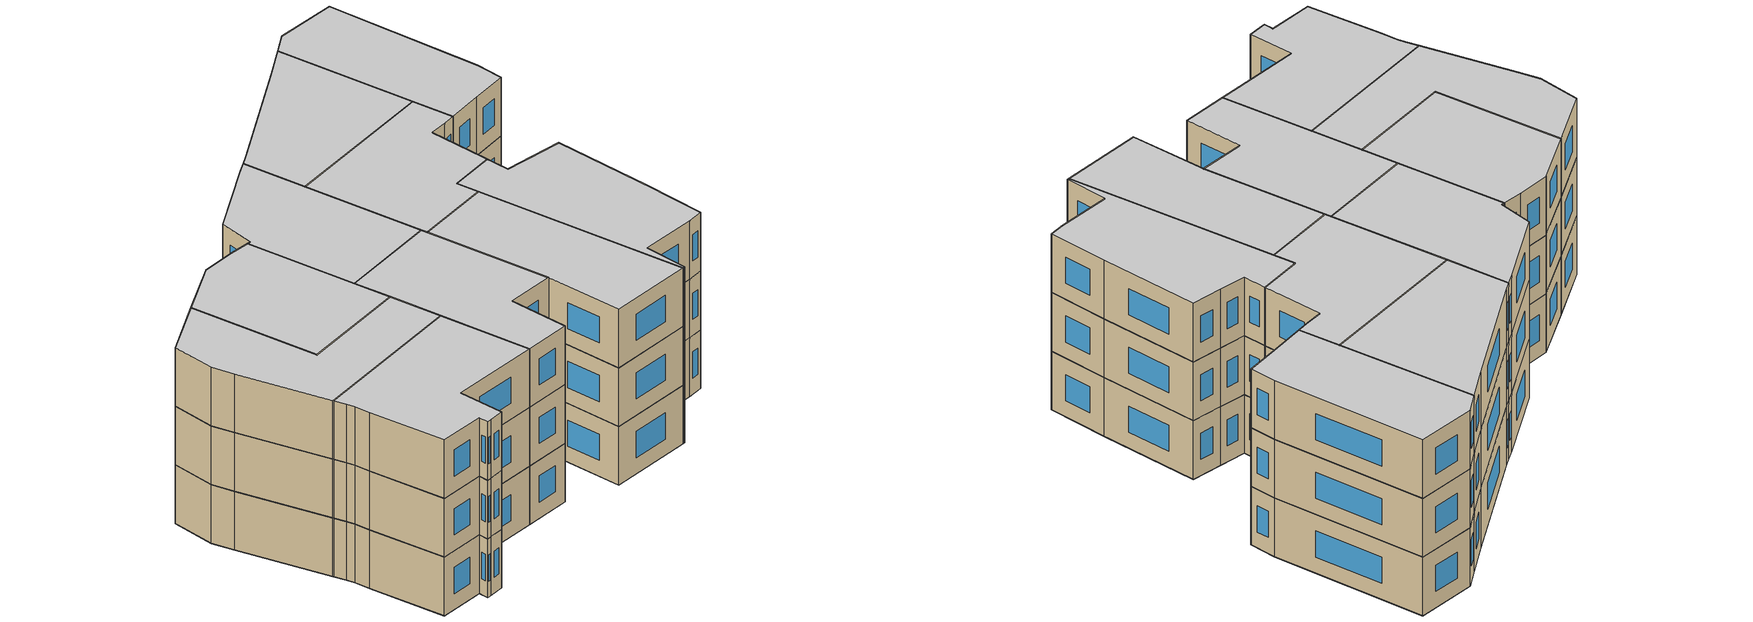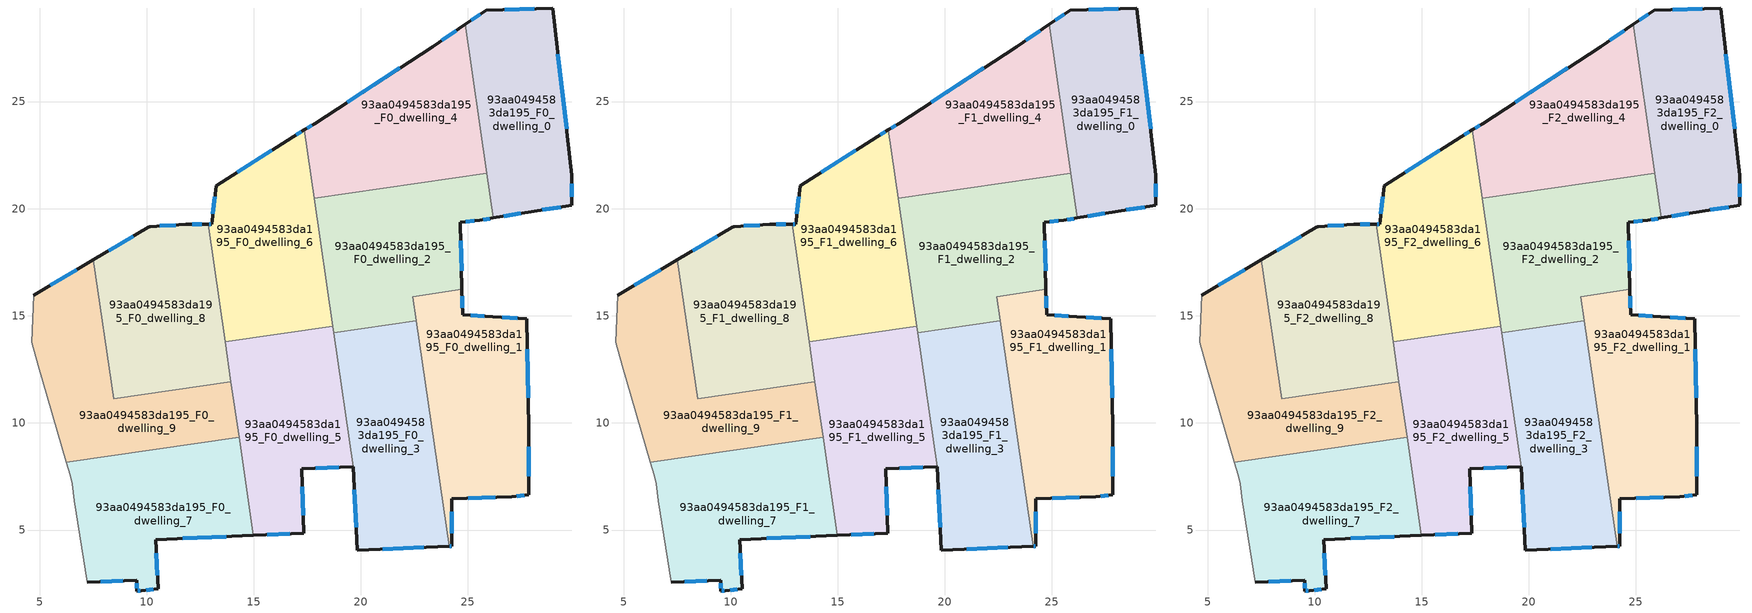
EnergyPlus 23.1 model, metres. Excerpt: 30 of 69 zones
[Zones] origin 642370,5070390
93aa0494583da195_F0_dwelling_0
 floor ground (EU_floor_Construction): 29.85,20.16 29.85,21.56 28.95,29.37 25.85,29.27 24.87,28.61 26.19,19.57 27.95,19.86 z0
 wall outside (EU_wall_Construction): 24.87,28.61 25.85,29.27 28.95,29.37 29.85,21.56 29.85,20.16 27.95,19.86 26.19,19.57 z0:3
 wall to 93aa0494583da195_F0_dwelling_4 (EU_wall_Construction): 25.88,21.67 24.87,28.61 z0:3
 wall to 93aa0494583da195_F0_dwelling_2 (EU_wall_Construction): 26.19,19.57 25.88,21.67 z0:3
 window (EU_Window_Construction): 29.85,21.18 29.85,20.55 / 29.32,20.08 28.48,19.95 / 27.46,19.78 26.67,19.65 / 25.14,28.79 25.58,29.09 / 26.71,29.3 28.09,29.34 / 29.2,27.21 29.6,23.72 z0.83:2.17
93aa0494583da195_F0_dwelling_1
 floor ground (EU_floor_Construction): 27.84,6.65 27.85,9.75 27.75,14.86 26.15,14.96 24.74,15.06 24.72,16.23 22.43,15.9 24.12,4.25 24.24,4.25 24.24,6.45 27.04,6.55 z0
 wall outside (EU_wall_Construction): 24.72,16.23 24.74,15.06 26.15,14.96 27.75,14.86 27.85,9.75 27.84,6.65 27.04,6.55 24.24,6.45 24.24,4.25 24.12,4.25 z0:3
 wall to 93aa0494583da195_F0_dwelling_2 (EU_wall_Construction): 22.59,14.78 22.43,15.9 24.72,16.23 z0:3
 wall to 93aa0494583da195_F0_dwelling_3 (EU_wall_Construction): 24.12,4.25 22.59,14.78 z0:3
 window (EU_Window_Construction): 26.59,14.93 27.3,14.89 / 27.77,13.45 27.82,11.17 / 27.85,8.9 27.84,7.51 / 27.62,6.62 27.27,6.58 / 26.27,6.53 25.02,6.48 / 24.24,5.84 24.24,4.86 / 24.21,4.25 24.16,4.25 / 24.73,15.91 24.74,15.38 / 25.13,15.03 25.76,14.99 z0.83:2.17
93aa0494583da195_F0_dwelling_2
 floor ground (EU_floor_Construction): 24.72,16.23 24.65,19.36 25.55,19.46 26.19,19.57 25.88,21.67 17.82,20.49 18.74,14.21 22.59,14.78 22.43,15.9 z0
 wall outside (EU_wall_Construction): 26.19,19.57 25.55,19.46 24.65,19.36 24.72,16.23 z0:3
 wall to 93aa0494583da195_F0_dwelling_3 (EU_wall_Construction): 22.59,14.78 18.74,14.21 z0:3
 wall to 93aa0494583da195_F0_dwelling_4 (EU_wall_Construction): 17.82,20.49 25.88,21.67 z0:3
 wall to 93aa0494583da195_F0_dwelling_6 (EU_wall_Construction): 18.69,14.52 17.82,20.49 z0:3
 wall to 93aa0494583da195_F0_dwelling_5 (EU_wall_Construction): 18.74,14.21 18.69,14.52 z0:3
 window (EU_Window_Construction): 26.01,19.54 25.72,19.49 / 25.3,19.44 24.9,19.39 / 24.67,18.5 24.7,17.1 z0.83:2.17
93aa0494583da195_F0_dwelling_3
 floor ground (EU_floor_Construction): 24.12,4.25 22.59,14.78 18.74,14.21 19.65,7.96 17.24,7.86 17.24,7.85 19.64,7.96 19.84,4.05 z0
 wall outside (EU_wall_Construction): 24.12,4.25 19.84,4.05 19.64,7.96 17.24,7.85 17.24,7.86 z0:3
 wall to 93aa0494583da195_F0_dwelling_5 (EU_wall_Construction): 17.24,7.86 19.65,7.96 18.74,14.21 z0:3
 window (EU_Window_Construction): 22.94,4.19 21.02,4.11 / 19.78,5.14 19.69,6.88 / 18.97,7.93 17.9,7.88 z0.83:2.17
93aa0494583da195_F0_dwelling_4
 floor ground (EU_floor_Construction): 25.88,21.67 24.87,28.61 23.35,27.57 17.84,23.97 17.36,23.68 17.82,20.49 z0
 wall outside (EU_wall_Construction): 17.36,23.68 17.84,23.97 23.35,27.57 24.87,28.61 z0:3
 wall to 93aa0494583da195_F0_dwelling_6 (EU_wall_Construction): 17.82,20.49 17.36,23.68 z0:3
 window (EU_Window_Construction): 19.37,24.97 21.82,26.57 / 23.77,27.86 24.45,28.32 / 17.49,23.76 17.71,23.89 z0.83:2.17
93aa0494583da195_F0_dwelling_5
 floor ground (EU_floor_Construction): 17.34,4.85 17.24,7.85 19.65,7.96 18.69,14.52 13.66,13.78 14.98,4.75 z0
 wall outside (EU_wall_Construction): 17.24,7.85 17.34,4.85 14.98,4.75 z0:3
 wall to 93aa0494583da195_F0_dwelling_6 (EU_wall_Construction): 13.66,13.78 18.69,14.52 z0:3
 wall to 93aa0494583da195_F0_dwelling_7 (EU_wall_Construction): 14.98,4.75 14.31,9.34 z0:3
 wall to 93aa0494583da195_F0_dwelling_9 (EU_wall_Construction): 14.31,9.34 13.93,11.93 z0:3
 wall to 93aa0494583da195_F0_dwelling_8 (EU_wall_Construction): 13.93,11.93 13.66,13.78 z0:3
 window (EU_Window_Construction): 16.68,4.83 15.63,4.78 / 17.27,7.02 17.31,5.68 z0.83:2.17
93aa0494583da195_F0_dwelling_6
 floor ground (EU_floor_Construction): 18.69,14.52 17.36,23.68 16.84,23.37 13.24,21.07 13.04,19.27 12.86,19.27 13.66,13.78 z0
 wall outside (EU_wall_Construction): 12.86,19.27 13.04,19.27 13.24,21.07 16.84,23.37 17.36,23.68 z0:3
 wall to 93aa0494583da195_F0_dwelling_8 (EU_wall_Construction): 13.66,13.78 12.86,19.27 z0:3
 window (EU_Window_Construction): 16.98,23.45 17.21,23.59 / 12.91,19.27 12.99,19.27 / 13.09,19.77 13.18,20.57 / 14.24,21.7 15.84,22.73 z0.83:2.17
93aa0494583da195_F0_dwelling_7
 floor ground (EU_floor_Construction): 14.98,4.75 14.31,9.33 6.25,8.16 6.43,7.56 6.53,7.16 6.63,6.36 7.23,2.56 9.53,2.66 9.53,2.16 9.76,2.18 10.53,2.25 10.43,4.56 z0
 wall outside (EU_wall_Construction): 14.98,4.75 10.43,4.56 10.53,2.25 9.76,2.18 9.53,2.16 9.53,2.66 7.23,2.56 z0:3
 wall adiabatic (EU_wall_Construction): 7.23,2.56 6.63,6.36 6.53,7.16 6.43,7.56 6.25,8.16 z0:3
 wall to 93aa0494583da195_F0_dwelling_9 (EU_wall_Construction): 6.25,8.16 14.31,9.33 z0:3
 window (EU_Window_Construction): 13.72,4.7 11.69,4.61 / 10.46,3.92 10.5,2.89 / 10.32,2.23 9.97,2.2 / 9.69,2.17 9.59,2.16 / 9.53,2.29 9.53,2.52 / 8.89,2.63 7.87,2.58 z0.83:2.17
93aa0494583da195_F0_dwelling_8
 floor ground (EU_floor_Construction): 13.93,11.93 12.86,19.27 11.84,19.27 10.14,19.17 10.08,19.14 7.51,17.61 8.45,11.13 z0
 wall outside (EU_wall_Construction): 7.51,17.61 10.08,19.14 10.14,19.17 11.84,19.27 12.86,19.27 z0:3
 wall to 93aa0494583da195_F0_dwelling_9 (EU_wall_Construction): 13.93,11.93 8.45,11.13 7.51,17.61 z0:3
 window (EU_Window_Construction): 8.22,18.03 9.37,18.71 / 10.61,19.19 11.37,19.24 / 12.12,19.27 12.58,19.27 z0.83:2.17
93aa0494583da195_F0_dwelling_9
 floor ground (EU_floor_Construction): 14.31,9.33 13.93,11.93 8.45,11.13 7.51,17.61 4.73,15.97 4.63,13.76 4.93,12.66 6.25,8.16 z0
 wall outside (EU_wall_Construction): 4.73,15.97 7.51,17.61 z0:3
 wall adiabatic (EU_wall_Construction): 6.25,8.16 4.93,12.66 4.63,13.76 4.73,15.97 z0:3
 window (EU_Window_Construction): 5.5,16.42 6.74,17.16 z0.83:2.17
93aa0494583da195_F1_dwelling_0
 floor to 93aa0494583da195_F0_dwelling_0 (EU_floor_Construction): 29.85,20.16 29.85,21.56 28.95,29.37 25.85,29.27 24.87,28.61 26.19,19.57 27.95,19.86 z3
 wall outside (EU_wall_Construction): 24.87,28.61 25.85,29.27 28.95,29.37 29.85,21.56 29.85,20.16 27.95,19.86 26.19,19.57 z3:6
 wall to 93aa0494583da195_F1_dwelling_4 (EU_wall_Construction): 25.88,21.67 24.87,28.61 z3:6
 wall to 93aa0494583da195_F1_dwelling_2 (EU_wall_Construction): 26.19,19.57 25.88,21.67 z3:6
 window (EU_Window_Construction): 29.85,21.18 29.85,20.55 / 29.32,20.08 28.48,19.95 / 27.46,19.78 26.67,19.65 / 25.14,28.79 25.58,29.09 / 26.71,29.3 28.09,29.34 / 29.2,27.21 29.6,23.72 z3.83:5.17
93aa0494583da195_F1_dwelling_1
 floor to 93aa0494583da195_F0_dwelling_1 (EU_floor_Construction): 27.84,6.65 27.85,9.75 27.75,14.86 26.15,14.96 24.74,15.06 24.72,16.23 22.43,15.9 24.12,4.25 24.24,4.25 24.24,6.45 27.04,6.55 z3
 wall outside (EU_wall_Construction): 24.72,16.23 24.74,15.06 26.15,14.96 27.75,14.86 27.85,9.75 27.84,6.65 27.04,6.55 24.24,6.45 24.24,4.25 24.12,4.25 z3:6
 wall to 93aa0494583da195_F1_dwelling_2 (EU_wall_Construction): 22.59,14.78 22.43,15.9 24.72,16.23 z3:6
 wall to 93aa0494583da195_F1_dwelling_3 (EU_wall_Construction): 24.12,4.25 22.59,14.78 z3:6
 window (EU_Window_Construction): 26.59,14.93 27.3,14.89 / 27.77,13.45 27.82,11.17 / 27.85,8.9 27.84,7.51 / 27.62,6.62 27.27,6.58 / 26.27,6.53 25.02,6.48 / 24.24,5.84 24.24,4.86 / 24.21,4.25 24.16,4.25 / 24.73,15.91 24.74,15.38 / 25.13,15.03 25.76,14.99 z3.83:5.17
93aa0494583da195_F1_dwelling_2
 floor to 93aa0494583da195_F0_dwelling_2 (EU_floor_Construction): 24.72,16.23 24.65,19.36 25.55,19.46 26.19,19.57 25.88,21.67 17.82,20.49 18.74,14.21 22.59,14.78 22.43,15.9 z3
 wall outside (EU_wall_Construction): 26.19,19.57 25.55,19.46 24.65,19.36 24.72,16.23 z3:6
 wall to 93aa0494583da195_F1_dwelling_3 (EU_wall_Construction): 22.59,14.78 18.74,14.21 z3:6
 wall to 93aa0494583da195_F1_dwelling_4 (EU_wall_Construction): 17.82,20.49 25.88,21.67 z3:6
 wall to 93aa0494583da195_F1_dwelling_6 (EU_wall_Construction): 18.69,14.52 17.82,20.49 z3:6
 wall to 93aa0494583da195_F1_dwelling_5 (EU_wall_Construction): 18.74,14.21 18.69,14.52 z3:6
 window (EU_Window_Construction): 26.01,19.54 25.72,19.49 / 25.3,19.44 24.9,19.39 / 24.67,18.5 24.7,17.1 z3.83:5.17
93aa0494583da195_F1_dwelling_3
 floor to 93aa0494583da195_F0_dwelling_3 (EU_floor_Construction): 24.12,4.25 22.59,14.78 18.74,14.21 19.65,7.96 17.24,7.86 17.24,7.85 19.64,7.96 19.84,4.05 z3
 wall outside (EU_wall_Construction): 24.12,4.25 19.84,4.05 19.64,7.96 17.24,7.85 17.24,7.86 z3:6
 wall to 93aa0494583da195_F1_dwelling_5 (EU_wall_Construction): 17.24,7.86 19.65,7.96 18.74,14.21 z3:6
 window (EU_Window_Construction): 22.94,4.19 21.02,4.11 / 19.78,5.14 19.69,6.88 / 18.97,7.93 17.9,7.88 z3.83:5.17
93aa0494583da195_F1_dwelling_4
 floor to 93aa0494583da195_F0_dwelling_4 (EU_floor_Construction): 25.88,21.67 24.87,28.61 23.35,27.57 17.84,23.97 17.36,23.68 17.82,20.49 z3
 wall outside (EU_wall_Construction): 17.36,23.68 17.84,23.97 23.35,27.57 24.87,28.61 z3:6
 wall to 93aa0494583da195_F1_dwelling_6 (EU_wall_Construction): 17.82,20.49 17.36,23.68 z3:6
 window (EU_Window_Construction): 19.37,24.97 21.82,26.57 / 23.77,27.86 24.45,28.32 / 17.49,23.76 17.71,23.89 z3.83:5.17
93aa0494583da195_F1_dwelling_5
 floor to 93aa0494583da195_F0_dwelling_5 (EU_floor_Construction): 17.34,4.85 17.24,7.85 19.65,7.96 18.69,14.52 13.66,13.78 14.98,4.75 z3
 wall outside (EU_wall_Construction): 17.24,7.85 17.34,4.85 14.98,4.75 z3:6
 wall to 93aa0494583da195_F1_dwelling_6 (EU_wall_Construction): 13.66,13.78 18.69,14.52 z3:6
 wall to 93aa0494583da195_F1_dwelling_7 (EU_wall_Construction): 14.98,4.75 14.31,9.34 z3:6
 wall to 93aa0494583da195_F1_dwelling_9 (EU_wall_Construction): 14.31,9.34 13.93,11.93 z3:6
 wall to 93aa0494583da195_F1_dwelling_8 (EU_wall_Construction): 13.93,11.93 13.66,13.78 z3:6
 window (EU_Window_Construction): 16.68,4.83 15.63,4.78 / 17.27,7.02 17.31,5.68 z3.83:5.17
93aa0494583da195_F1_dwelling_6
 floor to 93aa0494583da195_F0_dwelling_6 (EU_floor_Construction): 18.69,14.52 17.36,23.68 16.84,23.37 13.24,21.07 13.04,19.27 12.86,19.27 13.66,13.78 z3
 wall outside (EU_wall_Construction): 12.86,19.27 13.04,19.27 13.24,21.07 16.84,23.37 17.36,23.68 z3:6
 wall to 93aa0494583da195_F1_dwelling_8 (EU_wall_Construction): 13.66,13.78 12.86,19.27 z3:6
 window (EU_Window_Construction): 16.98,23.45 17.21,23.59 / 12.91,19.27 12.99,19.27 / 13.09,19.77 13.18,20.57 / 14.24,21.7 15.84,22.73 z3.83:5.17
93aa0494583da195_F1_dwelling_7
 floor to 93aa0494583da195_F0_dwelling_7 (EU_floor_Construction): 14.98,4.75 14.31,9.33 6.25,8.16 6.43,7.56 6.53,7.16 6.63,6.36 7.23,2.56 9.53,2.66 9.53,2.16 9.76,2.18 10.53,2.25 10.43,4.56 z3
 wall outside (EU_wall_Construction): 14.98,4.75 10.43,4.56 10.53,2.25 9.76,2.18 9.53,2.16 9.53,2.66 7.23,2.56 z3:6
 wall adiabatic (EU_wall_Construction): 7.23,2.56 6.63,6.36 6.53,7.16 6.43,7.56 6.25,8.16 z3:6
 wall to 93aa0494583da195_F1_dwelling_9 (EU_wall_Construction): 6.25,8.16 14.31,9.33 z3:6
 window (EU_Window_Construction): 13.72,4.7 11.69,4.61 / 10.46,3.92 10.5,2.89 / 10.32,2.23 9.97,2.2 / 9.69,2.17 9.59,2.16 / 9.53,2.29 9.53,2.52 / 8.89,2.63 7.87,2.58 z3.83:5.17
93aa0494583da195_F1_dwelling_8
 floor to 93aa0494583da195_F0_dwelling_8 (EU_floor_Construction): 13.93,11.93 12.86,19.27 11.84,19.27 10.14,19.17 10.08,19.14 7.51,17.61 8.45,11.13 z3
 wall outside (EU_wall_Construction): 7.51,17.61 10.08,19.14 10.14,19.17 11.84,19.27 12.86,19.27 z3:6
 wall to 93aa0494583da195_F1_dwelling_9 (EU_wall_Construction): 13.93,11.93 8.45,11.13 7.51,17.61 z3:6
 window (EU_Window_Construction): 8.22,18.03 9.37,18.71 / 10.61,19.19 11.37,19.24 / 12.12,19.27 12.58,19.27 z3.83:5.17
93aa0494583da195_F1_dwelling_9
 floor to 93aa0494583da195_F0_dwelling_9 (EU_floor_Construction): 14.31,9.33 13.93,11.93 8.45,11.13 7.51,17.61 4.73,15.97 4.63,13.76 4.93,12.66 6.25,8.16 z3
 wall outside (EU_wall_Construction): 4.73,15.97 7.51,17.61 z3:6
 wall adiabatic (EU_wall_Construction): 6.25,8.16 4.93,12.66 4.63,13.76 4.73,15.97 z3:6
 window (EU_Window_Construction): 5.5,16.42 6.74,17.16 z3.83:5.17
93aa0494583da195_F2_dwelling_0
 floor to 93aa0494583da195_F1_dwelling_0 (EU_floor_Construction): 29.85,20.16 29.85,21.56 28.95,29.37 25.85,29.27 24.87,28.61 26.19,19.57 27.95,19.86 z6
 wall outside (EU_wall_Construction): 24.87,28.61 25.85,29.27 28.95,29.37 29.85,21.56 29.85,20.16 27.95,19.86 26.19,19.57 z6:9
 wall to 93aa0494583da195_F2_dwelling_4 (EU_wall_Construction): 25.88,21.67 24.87,28.61 z6:9
 wall to 93aa0494583da195_F2_dwelling_2 (EU_wall_Construction): 26.19,19.57 25.88,21.67 z6:9
 window (EU_Window_Construction): 29.85,21.18 29.85,20.55 / 29.32,20.08 28.48,19.95 / 27.46,19.78 26.67,19.65 / 25.14,28.79 25.58,29.09 / 26.71,29.3 28.09,29.34 / 29.2,27.21 29.6,23.72 z6.83:8.17
 ceiling to 93aa0494583da195_F3_dwelling_0 (EU_floor_Construction): 28.95,29.37 29.85,21.56 29.85,20.16 27.95,19.86 26.19,19.57 24.87,28.61 25.85,29.27 z9
93aa0494583da195_F2_dwelling_1
 floor to 93aa0494583da195_F1_dwelling_1 (EU_floor_Construction): 27.84,6.65 27.85,9.75 27.75,14.86 26.15,14.96 24.74,15.06 24.72,16.23 22.43,15.9 24.12,4.25 24.24,4.25 24.24,6.45 27.04,6.55 z6
 wall outside (EU_wall_Construction): 24.72,16.23 24.74,15.06 26.15,14.96 27.75,14.86 27.85,9.75 27.84,6.65 27.04,6.55 24.24,6.45 24.24,4.25 24.12,4.25 z6:9
 wall to 93aa0494583da195_F2_dwelling_2 (EU_wall_Construction): 22.59,14.78 22.43,15.9 24.72,16.23 z6:9
 wall to 93aa0494583da195_F2_dwelling_3 (EU_wall_Construction): 24.12,4.25 22.59,14.78 z6:9
 window (EU_Window_Construction): 26.59,14.93 27.3,14.89 / 27.77,13.45 27.82,11.17 / 27.85,8.9 27.84,7.51 / 27.62,6.62 27.27,6.58 / 26.27,6.53 25.02,6.48 / 24.24,5.84 24.24,4.86 / 24.21,4.25 24.16,4.25 / 24.73,15.91 24.74,15.38 / 25.13,15.03 25.76,14.99 z6.83:8.17
 ceiling to 93aa0494583da195_F3_dwelling_1 (EU_floor_Construction): 27.75,14.86 27.85,9.75 27.84,6.65 27.04,6.55 24.24,6.45 24.24,4.25 24.12,4.25 22.43,15.9 24.72,16.23 24.74,15.06 26.15,14.96 z9
93aa0494583da195_F2_dwelling_2
 floor to 93aa0494583da195_F1_dwelling_2 (EU_floor_Construction): 24.72,16.23 24.65,19.36 25.55,19.46 26.19,19.57 25.88,21.67 17.82,20.49 18.74,14.21 22.59,14.78 22.43,15.9 z6
 wall outside (EU_wall_Construction): 26.19,19.57 25.55,19.46 24.65,19.36 24.72,16.23 z6:9
 wall to 93aa0494583da195_F2_dwelling_3 (EU_wall_Construction): 22.59,14.78 18.74,14.21 z6:9
 wall to 93aa0494583da195_F2_dwelling_4 (EU_wall_Construction): 17.82,20.49 25.88,21.67 z6:9
 wall to 93aa0494583da195_F2_dwelling_6 (EU_wall_Construction): 18.69,14.52 17.82,20.49 z6:9
 wall to 93aa0494583da195_F2_dwelling_5 (EU_wall_Construction): 18.74,14.21 18.69,14.52 z6:9
 window (EU_Window_Construction): 26.01,19.54 25.72,19.49 / 25.3,19.44 24.9,19.39 / 24.67,18.5 24.7,17.1 z6.83:8.17
 ceiling to 93aa0494583da195_F3_dwelling_2 (EU_floor_Construction): 25.88,21.67 26.19,19.57 25.55,19.46 24.65,19.36 24.72,16.23 22.43,15.9 22.59,14.78 18.74,14.21 17.82,20.49 z9
93aa0494583da195_F2_dwelling_3
 floor to 93aa0494583da195_F1_dwelling_3 (EU_floor_Construction): 24.12,4.25 22.59,14.78 18.74,14.21 19.65,7.96 17.24,7.86 17.24,7.85 19.64,7.96 19.84,4.05 z6
 wall outside (EU_wall_Construction): 24.12,4.25 19.84,4.05 19.64,7.96 17.24,7.85 17.24,7.86 z6:9
 wall to 93aa0494583da195_F2_dwelling_5 (EU_wall_Construction): 17.24,7.86 19.65,7.96 18.74,14.21 z6:9
 window (EU_Window_Construction): 22.94,4.19 21.02,4.11 / 19.78,5.14 19.69,6.88 / 18.97,7.93 17.9,7.88 z6.83:8.17
 ceiling to 93aa0494583da195_F3_dwelling_3 (EU_floor_Construction): 22.59,14.78 24.12,4.25 19.84,4.05 19.64,7.96 17.24,7.85 17.24,7.86 19.65,7.96 18.74,14.21 z9
93aa0494583da195_F2_dwelling_4
 floor to 93aa0494583da195_F1_dwelling_4 (EU_floor_Construction): 25.88,21.67 24.87,28.61 23.35,27.57 17.84,23.97 17.36,23.68 17.82,20.49 z6
 wall outside (EU_wall_Construction): 17.36,23.68 17.84,23.97 23.35,27.57 24.87,28.61 z6:9
 wall to 93aa0494583da195_F2_dwelling_6 (EU_wall_Construction): 17.82,20.49 17.36,23.68 z6:9
 window (EU_Window_Construction): 19.37,24.97 21.82,26.57 / 23.77,27.86 24.45,28.32 / 17.49,23.76 17.71,23.89 z6.83:8.17
 ceiling to 93aa0494583da195_F3_dwelling_4 (EU_floor_Construction): 24.87,28.61 25.88,21.67 17.82,20.49 17.36,23.68 17.84,23.97 23.35,27.57 z9
93aa0494583da195_F2_dwelling_5
 floor to 93aa0494583da195_F1_dwelling_5 (EU_floor_Construction): 17.34,4.85 17.24,7.85 19.65,7.96 18.69,14.52 13.66,13.78 14.98,4.75 z6
 wall outside (EU_wall_Construction): 17.24,7.85 17.34,4.85 14.98,4.75 z6:9
 wall to 93aa0494583da195_F2_dwelling_6 (EU_wall_Construction): 13.66,13.78 18.69,14.52 z6:9
 wall to 93aa0494583da195_F2_dwelling_7 (EU_wall_Construction): 14.98,4.75 14.31,9.34 z6:9
 wall to 93aa0494583da195_F2_dwelling_9 (EU_wall_Construction): 14.31,9.34 13.93,11.93 z6:9
 wall to 93aa0494583da195_F2_dwelling_8 (EU_wall_Construction): 13.93,11.93 13.66,13.78 z6:9
 window (EU_Window_Construction): 16.68,4.83 15.63,4.78 / 17.27,7.02 17.31,5.68 z6.83:8.17
 ceiling to 93aa0494583da195_F3_dwelling_5 (EU_floor_Construction): 18.69,14.52 19.65,7.96 17.24,7.85 17.34,4.85 14.98,4.75 13.66,13.78 z9
93aa0494583da195_F2_dwelling_6
 floor to 93aa0494583da195_F1_dwelling_6 (EU_floor_Construction): 18.69,14.52 17.36,23.68 16.84,23.37 13.24,21.07 13.04,19.27 12.86,19.27 13.66,13.78 z6
 wall outside (EU_wall_Construction): 12.86,19.27 13.04,19.27 13.24,21.07 16.84,23.37 17.36,23.68 z6:9
 wall to 93aa0494583da195_F2_dwelling_8 (EU_wall_Construction): 13.66,13.78 12.86,19.27 z6:9
 window (EU_Window_Construction): 16.98,23.45 17.21,23.59 / 12.91,19.27 12.99,19.27 / 13.09,19.77 13.18,20.57 / 14.24,21.7 15.84,22.73 z6.83:8.17
 ceiling to 93aa0494583da195_F3_dwelling_6 (EU_floor_Construction): 17.36,23.68 18.69,14.52 13.66,13.78 12.86,19.27 13.04,19.27 13.24,21.07 16.84,23.37 z9
93aa0494583da195_F2_dwelling_7
 floor to 93aa0494583da195_F1_dwelling_7 (EU_floor_Construction): 14.98,4.75 14.31,9.33 6.25,8.16 6.43,7.56 6.53,7.16 6.63,6.36 7.23,2.56 9.53,2.66 9.53,2.16 9.76,2.18 10.53,2.25 10.43,4.56 z6
 wall outside (EU_wall_Construction): 14.98,4.75 10.43,4.56 10.53,2.25 9.76,2.18 9.53,2.16 9.53,2.66 7.23,2.56 z6:9
 wall adiabatic (EU_wall_Construction): 7.23,2.56 6.63,6.36 6.53,7.16 6.43,7.56 6.25,8.16 z6:9
 wall to 93aa0494583da195_F2_dwelling_9 (EU_wall_Construction): 6.25,8.16 14.31,9.33 z6:9
 window (EU_Window_Construction): 13.72,4.7 11.69,4.61 / 10.46,3.92 10.5,2.89 / 10.32,2.23 9.97,2.2 / 9.69,2.17 9.59,2.16 / 9.53,2.29 9.53,2.52 / 8.89,2.63 7.87,2.58 z6.83:8.17
 ceiling to 93aa0494583da195_F3_dwelling_7 (EU_floor_Construction): 14.31,9.33 14.98,4.75 10.43,4.56 10.53,2.25 9.76,2.18 9.53,2.16 9.53,2.66 7.23,2.56 6.63,6.36 6.53,7.16 6.43,7.56 6.25,8.16 z9
93aa0494583da195_F2_dwelling_8
 floor to 93aa0494583da195_F1_dwelling_8 (EU_floor_Construction): 13.93,11.93 12.86,19.27 11.84,19.27 10.14,19.17 10.08,19.14 7.51,17.61 8.45,11.13 z6
 wall outside (EU_wall_Construction): 7.51,17.61 10.08,19.14 10.14,19.17 11.84,19.27 12.86,19.27 z6:9
 wall to 93aa0494583da195_F2_dwelling_9 (EU_wall_Construction): 13.93,11.93 8.45,11.13 7.51,17.61 z6:9
 window (EU_Window_Construction): 8.22,18.03 9.37,18.71 / 10.61,19.19 11.37,19.24 / 12.12,19.27 12.58,19.27 z6.83:8.17
 ceiling to 93aa0494583da195_F3_dwelling_8 (EU_floor_Construction): 12.86,19.27 13.93,11.93 8.45,11.13 7.51,17.61 10.08,19.14 10.14,19.17 11.84,19.27 z9
93aa0494583da195_F2_dwelling_9
 floor to 93aa0494583da195_F1_dwelling_9 (EU_floor_Construction): 14.31,9.33 13.93,11.93 8.45,11.13 7.51,17.61 4.73,15.97 4.63,13.76 4.93,12.66 6.25,8.16 z6
 wall outside (EU_wall_Construction): 4.73,15.97 7.51,17.61 z6:9
 wall adiabatic (EU_wall_Construction): 6.25,8.16 4.93,12.66 4.63,13.76 4.73,15.97 z6:9
 window (EU_Window_Construction): 5.5,16.42 6.74,17.16 z6.83:8.17
 ceiling to 93aa0494583da195_F3_dwelling_9 (EU_floor_Construction): 13.93,11.93 14.31,9.33 6.25,8.16 4.93,12.66 4.63,13.76 4.73,15.97 7.51,17.61 8.45,11.13 z9
[Building]
EU S2 Campaign: North Axis=0; Terrain=City; Solar Distribution=FullExterior
[Site:Location]
Lyon-Bron: Latitude=45.75; Longitude=5; Time Zone=1; Elevation=198
[SizingPeriod:WeatherFileDays]
AnnualSizingPeriod: Begin Month=1; Begin Day of Month=1; End Month=12; End Day of Month=31; Day of Week for Start Day=Monday; Use Weather File Daylight Saving Period=No; Use Weather File Rain and Snow Indicators=No
[MATERIAL]
EU_InternalMass_Material: Roughness=MediumRough; Thickness=0.1; Conductivity=1; Density=1800; Specific Heat=900; Thermal Absorptance=0.9; Solar Absorptance=0.7; Visible Absorptance=0.7
[MATERIAL:NOMASS] Roughness=MediumRough; Thermal Absorptance=0.9; Solar Absorptance=0.7; Visible Absorptance=0.7
Name | Thermal Resistance
EU_wall_NoMass | 1.97775
EU_floor_NoMass | 1.84812
[WINDOWMATERIAL:SIMPLEGLAZINGSYSTEM]
EU_Window_SimpleGlazing: UFactor=3.27502; Solar Heat Gain Coefficient=0.76; Visible Transmittance=0.76
[CONSTRUCTION]
EU_wall_Construction: EU_wall_NoMass
EU_floor_Construction: EU_floor_NoMass
EU_InternalMass_Construction: EU_InternalMass_Material
EU_Window_Construction: EU_Window_SimpleGlazing
[ZONE] Type=1; Multiplier=1; Ceiling Height=autocalculate; Floor Area=autocalculate; Part of Total Floor Area=Yes
Name | Volume
93aa0494583da195_F0_dwelling_0; 93aa0494583da195_F1_dwelling_0; 93aa0494583da195_F2_dwelling_0 | 113.02
93aa0494583da195_F0_dwelling_1; 93aa0494583da195_F1_dwelling_1; 93aa0494583da195_F2_dwelling_1 | 126.645
93aa0494583da195_F0_dwelling_2; 93aa0494583da195_F1_dwelling_2; 93aa0494583da195_F2_dwelling_2 | 124.378
93aa0494583da195_F0_dwelling_3; 93aa0494583da195_F1_dwelling_3; 93aa0494583da195_F2_dwelling_3 | 124.404
93aa0494583da195_F0_dwelling_4; 93aa0494583da195_F1_dwelling_4; 93aa0494583da195_F2_dwelling_4 | 124.381
93aa0494583da195_F0_dwelling_5; 93aa0494583da195_F1_dwelling_5; 93aa0494583da195_F2_dwelling_5 | 119.828
93aa0494583da195_F0_dwelling_6; 93aa0494583da195_F1_dwelling_6; 93aa0494583da195_F2_dwelling_6 | 122.093
93aa0494583da195_F0_dwelling_7; 93aa0494583da195_F1_dwelling_7; 93aa0494583da195_F2_dwelling_7 | 122.1
93aa0494583da195_F0_dwelling_8; 93aa0494583da195_F1_dwelling_8; 93aa0494583da195_F2_dwelling_8 | 122.103
93aa0494583da195_F0_dwelling_9; 93aa0494583da195_F1_dwelling_9; 93aa0494583da195_F2_dwelling_9 | 122.092
[INTERNALMASS] Construction=EU_InternalMass_Construction
Name | Zone or ZoneList | Surface Area
93aa0494583da195_F0_dwelling_0_EU_InternalMass | 93aa0494583da195_F0_dwelling_0 | 37.6732
93aa0494583da195_F0_dwelling_1_EU_InternalMass | 93aa0494583da195_F0_dwelling_1 | 42.2144
93aa0494583da195_F0_dwelling_2_EU_InternalMass | 93aa0494583da195_F0_dwelling_2 | 41.459
93aa0494583da195_F0_dwelling_3_EU_InternalMass | 93aa0494583da195_F0_dwelling_3 | 41.4645
93aa0494583da195_F0_dwelling_4_EU_InternalMass | 93aa0494583da195_F0_dwelling_4 | 41.46
93aa0494583da195_F0_dwelling_5_EU_InternalMass | 93aa0494583da195_F0_dwelling_5 | 39.9311
93aa0494583da195_F0_dwelling_6_EU_InternalMass | 93aa0494583da195_F0_dwelling_6 | 40.6973
93aa0494583da195_F0_dwelling_7_EU_InternalMass | 93aa0494583da195_F0_dwelling_7 | 40.6991
93aa0494583da195_F0_dwelling_8_EU_InternalMass | 93aa0494583da195_F0_dwelling_8 | 40.7009
93aa0494583da195_F0_dwelling_9_EU_InternalMass | 93aa0494583da195_F0_dwelling_9 | 40.6973
93aa0494583da195_F1_dwelling_0_EU_InternalMass | 93aa0494583da195_F1_dwelling_0 | 37.6732
93aa0494583da195_F1_dwelling_1_EU_InternalMass | 93aa0494583da195_F1_dwelling_1 | 42.2144
93aa0494583da195_F1_dwelling_2_EU_InternalMass | 93aa0494583da195_F1_dwelling_2 | 41.459
93aa0494583da195_F1_dwelling_3_EU_InternalMass | 93aa0494583da195_F1_dwelling_3 | 41.4645
93aa0494583da195_F1_dwelling_4_EU_InternalMass | 93aa0494583da195_F1_dwelling_4 | 41.46
93aa0494583da195_F1_dwelling_5_EU_InternalMass | 93aa0494583da195_F1_dwelling_5 | 39.9311
93aa0494583da195_F1_dwelling_6_EU_InternalMass | 93aa0494583da195_F1_dwelling_6 | 40.6973
93aa0494583da195_F1_dwelling_7_EU_InternalMass | 93aa0494583da195_F1_dwelling_7 | 40.6991
93aa0494583da195_F1_dwelling_8_EU_InternalMass | 93aa0494583da195_F1_dwelling_8 | 40.7009
93aa0494583da195_F1_dwelling_9_EU_InternalMass | 93aa0494583da195_F1_dwelling_9 | 40.6973
93aa0494583da195_F2_dwelling_0_EU_InternalMass | 93aa0494583da195_F2_dwelling_0 | 37.6732
93aa0494583da195_F2_dwelling_1_EU_InternalMass | 93aa0494583da195_F2_dwelling_1 | 42.2144
93aa0494583da195_F2_dwelling_2_EU_InternalMass | 93aa0494583da195_F2_dwelling_2 | 41.459
93aa0494583da195_F2_dwelling_3_EU_InternalMass | 93aa0494583da195_F2_dwelling_3 | 41.4645
93aa0494583da195_F2_dwelling_4_EU_InternalMass | 93aa0494583da195_F2_dwelling_4 | 41.46
93aa0494583da195_F2_dwelling_5_EU_InternalMass | 93aa0494583da195_F2_dwelling_5 | 39.9311
93aa0494583da195_F2_dwelling_6_EU_InternalMass | 93aa0494583da195_F2_dwelling_6 | 40.6973
93aa0494583da195_F2_dwelling_7_EU_InternalMass | 93aa0494583da195_F2_dwelling_7 | 40.6991
93aa0494583da195_F2_dwelling_8_EU_InternalMass | 93aa0494583da195_F2_dwelling_8 | 40.7009
93aa0494583da195_F2_dwelling_9_EU_InternalMass | 93aa0494583da195_F2_dwelling_9 | 40.6973
[OTHEREQUIPMENT] Fuel Type=Electricity; Design Level Calculation Method=Watts/Area; Power per Zone Floor Area=1; Fraction Latent=0; Fraction Radiant=0; Fraction Lost=0; Carbon Dioxide Generation Rate=0; EndUse Subcategory=EU_Step8_InternalGains
Name | Zone or ZoneList or Space or SpaceList | Schedule
EU_Step8_InternalGain_93aa0494583da195_F0_dwelling_0_f000 | 93aa0494583da195_F0_dwelling_0 | EU_Step8_GainSchedule_93aa0494583da195_F0_dwelling_0_f000
EU_Step8_InternalGain_93aa0494583da195_F0_dwelling_1_f000 | 93aa0494583da195_F0_dwelling_1 | EU_Step8_GainSchedule_93aa0494583da195_F0_dwelling_1_f000
EU_Step8_InternalGain_93aa0494583da195_F0_dwelling_2_f000 | 93aa0494583da195_F0_dwelling_2 | EU_Step8_GainSchedule_93aa0494583da195_F0_dwelling_2_f000
EU_Step8_InternalGain_93aa0494583da195_F0_dwelling_3_f000 | 93aa0494583da195_F0_dwelling_3 | EU_Step8_GainSchedule_93aa0494583da195_F0_dwelling_3_f000
EU_Step8_InternalGain_93aa0494583da195_F0_dwelling_4_f000 | 93aa0494583da195_F0_dwelling_4 | EU_Step8_GainSchedule_93aa0494583da195_F0_dwelling_4_f000
EU_Step8_InternalGain_93aa0494583da195_F0_dwelling_5_f000 | 93aa0494583da195_F0_dwelling_5 | EU_Step8_GainSchedule_93aa0494583da195_F0_dwelling_5_f000
EU_Step8_InternalGain_93aa0494583da195_F0_dwelling_6_f000 | 93aa0494583da195_F0_dwelling_6 | EU_Step8_GainSchedule_93aa0494583da195_F0_dwelling_6_f000
EU_Step8_InternalGain_93aa0494583da195_F0_dwelling_7_f000 | 93aa0494583da195_F0_dwelling_7 | EU_Step8_GainSchedule_93aa0494583da195_F0_dwelling_7_f000
EU_Step8_InternalGain_93aa0494583da195_F0_dwelling_8_f000 | 93aa0494583da195_F0_dwelling_8 | EU_Step8_GainSchedule_93aa0494583da195_F0_dwelling_8_f000
EU_Step8_InternalGain_93aa0494583da195_F0_dwelling_9_f000 | 93aa0494583da195_F0_dwelling_9 | EU_Step8_GainSchedule_93aa0494583da195_F0_dwelling_9_f000
EU_Step8_InternalGain_93aa0494583da195_F1_dwelling_0_f000 | 93aa0494583da195_F1_dwelling_0 | EU_Step8_GainSchedule_93aa0494583da195_F1_dwelling_0_f000
EU_Step8_InternalGain_93aa0494583da195_F1_dwelling_1_f000 | 93aa0494583da195_F1_dwelling_1 | EU_Step8_GainSchedule_93aa0494583da195_F1_dwelling_1_f000
EU_Step8_InternalGain_93aa0494583da195_F1_dwelling_2_f000 | 93aa0494583da195_F1_dwelling_2 | EU_Step8_GainSchedule_93aa0494583da195_F1_dwelling_2_f000
EU_Step8_InternalGain_93aa0494583da195_F1_dwelling_3_f000 | 93aa0494583da195_F1_dwelling_3 | EU_Step8_GainSchedule_93aa0494583da195_F1_dwelling_3_f000
EU_Step8_InternalGain_93aa0494583da195_F1_dwelling_4_f000 | 93aa0494583da195_F1_dwelling_4 | EU_Step8_GainSchedule_93aa0494583da195_F1_dwelling_4_f000
EU_Step8_InternalGain_93aa0494583da195_F1_dwelling_5_f000 | 93aa0494583da195_F1_dwelling_5 | EU_Step8_GainSchedule_93aa0494583da195_F1_dwelling_5_f000
EU_Step8_InternalGain_93aa0494583da195_F1_dwelling_6_f000 | 93aa0494583da195_F1_dwelling_6 | EU_Step8_GainSchedule_93aa0494583da195_F1_dwelling_6_f000
EU_Step8_InternalGain_93aa0494583da195_F1_dwelling_7_f000 | 93aa0494583da195_F1_dwelling_7 | EU_Step8_GainSchedule_93aa0494583da195_F1_dwelling_7_f000
EU_Step8_InternalGain_93aa0494583da195_F1_dwelling_8_f000 | 93aa0494583da195_F1_dwelling_8 | EU_Step8_GainSchedule_93aa0494583da195_F1_dwelling_8_f000
EU_Step8_InternalGain_93aa0494583da195_F1_dwelling_9_f000 | 93aa0494583da195_F1_dwelling_9 | EU_Step8_GainSchedule_93aa0494583da195_F1_dwelling_9_f000
EU_Step8_InternalGain_93aa0494583da195_F2_dwelling_0_f000 | 93aa0494583da195_F2_dwelling_0 | EU_Step8_GainSchedule_93aa0494583da195_F2_dwelling_0_f000
EU_Step8_InternalGain_93aa0494583da195_F2_dwelling_1_f000 | 93aa0494583da195_F2_dwelling_1 | EU_Step8_GainSchedule_93aa0494583da195_F2_dwelling_1_f000
EU_Step8_InternalGain_93aa0494583da195_F2_dwelling_2_f000 | 93aa0494583da195_F2_dwelling_2 | EU_Step8_GainSchedule_93aa0494583da195_F2_dwelling_2_f000
EU_Step8_InternalGain_93aa0494583da195_F2_dwelling_3_f000 | 93aa0494583da195_F2_dwelling_3 | EU_Step8_GainSchedule_93aa0494583da195_F2_dwelling_3_f000
EU_Step8_InternalGain_93aa0494583da195_F2_dwelling_4_f000 | 93aa0494583da195_F2_dwelling_4 | EU_Step8_GainSchedule_93aa0494583da195_F2_dwelling_4_f000
EU_Step8_InternalGain_93aa0494583da195_F2_dwelling_5_f000 | 93aa0494583da195_F2_dwelling_5 | EU_Step8_GainSchedule_93aa0494583da195_F2_dwelling_5_f000
EU_Step8_InternalGain_93aa0494583da195_F2_dwelling_6_f000 | 93aa0494583da195_F2_dwelling_6 | EU_Step8_GainSchedule_93aa0494583da195_F2_dwelling_6_f000
EU_Step8_InternalGain_93aa0494583da195_F2_dwelling_7_f000 | 93aa0494583da195_F2_dwelling_7 | EU_Step8_GainSchedule_93aa0494583da195_F2_dwelling_7_f000
EU_Step8_InternalGain_93aa0494583da195_F2_dwelling_8_f000 | 93aa0494583da195_F2_dwelling_8 | EU_Step8_GainSchedule_93aa0494583da195_F2_dwelling_8_f000
EU_Step8_InternalGain_93aa0494583da195_F2_dwelling_9_f000 | 93aa0494583da195_F2_dwelling_9 | EU_Step8_GainSchedule_93aa0494583da195_F2_dwelling_9_f000
[ZONEVENTILATION:DESIGNFLOWRATE] Schedule=EU_AlwaysOn; Design Flow Rate Calculation Method=AirChanges/Hour; Air Changes per Hour=0.759424; Ventilation Type=Natural; Fan Pressure Rise=0; Fan Total Efficiency=1; Constant Term Coefficient=1; Temperature Term Coefficient=0; Velocity Term Coefficient=0; Velocity Squared Term Coefficient=0; Minimum Indoor Temperature=-100; Maximum Indoor Temperature=100; Delta Temperature=-100; Minimum Outdoor Temperature=-100; Maximum Outdoor Temperature=100; Maximum Wind Speed=40
Name | Zone or ZoneList or Space or SpaceList
EU_ConstantAir_93aa0494583da195_F0_dwelling_0 | 93aa0494583da195_F0_dwelling_0
EU_ConstantAir_93aa0494583da195_F0_dwelling_1 | 93aa0494583da195_F0_dwelling_1
EU_ConstantAir_93aa0494583da195_F0_dwelling_2 | 93aa0494583da195_F0_dwelling_2
EU_ConstantAir_93aa0494583da195_F0_dwelling_3 | 93aa0494583da195_F0_dwelling_3
EU_ConstantAir_93aa0494583da195_F0_dwelling_4 | 93aa0494583da195_F0_dwelling_4
EU_ConstantAir_93aa0494583da195_F0_dwelling_5 | 93aa0494583da195_F0_dwelling_5
EU_ConstantAir_93aa0494583da195_F0_dwelling_6 | 93aa0494583da195_F0_dwelling_6
EU_ConstantAir_93aa0494583da195_F0_dwelling_7 | 93aa0494583da195_F0_dwelling_7
EU_ConstantAir_93aa0494583da195_F0_dwelling_8 | 93aa0494583da195_F0_dwelling_8
EU_ConstantAir_93aa0494583da195_F0_dwelling_9 | 93aa0494583da195_F0_dwelling_9
EU_ConstantAir_93aa0494583da195_F1_dwelling_0 | 93aa0494583da195_F1_dwelling_0
EU_ConstantAir_93aa0494583da195_F1_dwelling_1 | 93aa0494583da195_F1_dwelling_1
EU_ConstantAir_93aa0494583da195_F1_dwelling_2 | 93aa0494583da195_F1_dwelling_2
EU_ConstantAir_93aa0494583da195_F1_dwelling_3 | 93aa0494583da195_F1_dwelling_3
EU_ConstantAir_93aa0494583da195_F1_dwelling_4 | 93aa0494583da195_F1_dwelling_4
EU_ConstantAir_93aa0494583da195_F1_dwelling_5 | 93aa0494583da195_F1_dwelling_5
EU_ConstantAir_93aa0494583da195_F1_dwelling_6 | 93aa0494583da195_F1_dwelling_6
EU_ConstantAir_93aa0494583da195_F1_dwelling_7 | 93aa0494583da195_F1_dwelling_7
EU_ConstantAir_93aa0494583da195_F1_dwelling_8 | 93aa0494583da195_F1_dwelling_8
EU_ConstantAir_93aa0494583da195_F1_dwelling_9 | 93aa0494583da195_F1_dwelling_9
EU_ConstantAir_93aa0494583da195_F2_dwelling_0 | 93aa0494583da195_F2_dwelling_0
EU_ConstantAir_93aa0494583da195_F2_dwelling_1 | 93aa0494583da195_F2_dwelling_1
EU_ConstantAir_93aa0494583da195_F2_dwelling_2 | 93aa0494583da195_F2_dwelling_2
EU_ConstantAir_93aa0494583da195_F2_dwelling_3 | 93aa0494583da195_F2_dwelling_3
EU_ConstantAir_93aa0494583da195_F2_dwelling_4 | 93aa0494583da195_F2_dwelling_4
EU_ConstantAir_93aa0494583da195_F2_dwelling_5 | 93aa0494583da195_F2_dwelling_5
EU_ConstantAir_93aa0494583da195_F2_dwelling_6 | 93aa0494583da195_F2_dwelling_6
EU_ConstantAir_93aa0494583da195_F2_dwelling_7 | 93aa0494583da195_F2_dwelling_7
EU_ConstantAir_93aa0494583da195_F2_dwelling_8 | 93aa0494583da195_F2_dwelling_8
EU_ConstantAir_93aa0494583da195_F2_dwelling_9 | 93aa0494583da195_F2_dwelling_9
[HVACTEMPLATE:THERMOSTAT] Constant Heating Setpoint=20; Constant Cooling Setpoint=50
EU_HeatOnly_93aa0494583da195_F0_dwelling_0; EU_HeatOnly_93aa0494583da195_F0_dwelling_1; EU_HeatOnly_93aa0494583da195_F0_dwelling_2; EU_HeatOnly_93aa0494583da195_F0_dwelling_3; EU_HeatOnly_93aa0494583da195_F0_dwelling_4; EU_HeatOnly_93aa0494583da195_F0_dwelling_5; EU_HeatOnly_93aa0494583da195_F0_dwelling_6; EU_HeatOnly_93aa0494583da195_F0_dwelling_7; EU_HeatOnly_93aa0494583da195_F0_dwelling_8; EU_HeatOnly_93aa0494583da195_F0_dwelling_9; EU_HeatOnly_93aa0494583da195_F1_dwelling_0; EU_HeatOnly_93aa0494583da195_F1_dwelling_1; EU_HeatOnly_93aa0494583da195_F1_dwelling_2; EU_HeatOnly_93aa0494583da195_F1_dwelling_3; EU_HeatOnly_93aa0494583da195_F1_dwelling_4; EU_HeatOnly_93aa0494583da195_F1_dwelling_5; EU_HeatOnly_93aa0494583da195_F1_dwelling_6; EU_HeatOnly_93aa0494583da195_F1_dwelling_7; EU_HeatOnly_93aa0494583da195_F1_dwelling_8; EU_HeatOnly_93aa0494583da195_F1_dwelling_9; EU_HeatOnly_93aa0494583da195_F2_dwelling_0; EU_HeatOnly_93aa0494583da195_F2_dwelling_1; EU_HeatOnly_93aa0494583da195_F2_dwelling_2; EU_HeatOnly_93aa0494583da195_F2_dwelling_3; EU_HeatOnly_93aa0494583da195_F2_dwelling_4; EU_HeatOnly_93aa0494583da195_F2_dwelling_5; EU_HeatOnly_93aa0494583da195_F2_dwelling_6; EU_HeatOnly_93aa0494583da195_F2_dwelling_7; EU_HeatOnly_93aa0494583da195_F2_dwelling_8; EU_HeatOnly_93aa0494583da195_F2_dwelling_9; EU_HeatOnly_93aa0494583da195_F3_dwelling_0; EU_HeatOnly_93aa0494583da195_F3_dwelling_1; EU_HeatOnly_93aa0494583da195_F3_dwelling_2; EU_HeatOnly_93aa0494583da195_F3_dwelling_3; EU_HeatOnly_93aa0494583da195_F3_dwelling_4; EU_HeatOnly_93aa0494583da195_F3_dwelling_5; EU_HeatOnly_93aa0494583da195_F3_dwelling_6; EU_HeatOnly_93aa0494583da195_F3_dwelling_7; EU_HeatOnly_93aa0494583da195_F3_dwelling_8; EU_HeatOnly_93aa0494583da195_F3_dwelling_9; EU_HeatOnly_93aa0494583da195_F4_dwelling_0; EU_HeatOnly_93aa0494583da195_F4_dwelling_1; EU_HeatOnly_93aa0494583da195_F4_dwelling_2; EU_HeatOnly_93aa0494583da195_F4_dwelling_3; EU_HeatOnly_93aa0494583da195_F4_dwelling_4; EU_HeatOnly_93aa0494583da195_F4_dwelling_5; EU_HeatOnly_93aa0494583da195_F4_dwelling_6; EU_HeatOnly_93aa0494583da195_F4_dwelling_7; EU_HeatOnly_93aa0494583da195_F4_dwelling_8; EU_HeatOnly_93aa0494583da195_F4_dwelling_9
[HVACTEMPLATE:ZONE:IDEALLOADSAIRSYSTEM] System Availability Schedule=EU_AlwaysOn; Maximum Heating Supply Air Temperature=50; Minimum Cooling Supply Air Temperature=13; Maximum Heating Supply Air Humidity Ratio=0.0156; Minimum Cooling Supply Air Humidity Ratio=0.0077; Heating Limit=NoLimit; Cooling Limit=NoLimit; Heating Availability Schedule=EU_AlwaysOn; Cooling Availability Schedule=EU_CoolingOff; Dehumidification Control Type=ConstantSensibleHeatRatio; Cooling Sensible Heat Ratio=0.7; Dehumidification Setpoint=60; Humidification Control Type=None; Humidification Setpoint=30; Outdoor Air Method=None; Outdoor Air Flow Rate per Person=0.00944; Outdoor Air Flow Rate per Zone Floor Area=0; Outdoor Air Flow Rate per Zone=0; Demand Controlled Ventilation Type=None; Outdoor Air Economizer Type=NoEconomizer; Heat Recovery Type=None; Sensible Heat Recovery Effectiveness=0.7; Latent Heat Recovery Effectiveness=0.65
Name | Template Thermostat
93aa0494583da195_F0_dwelling_0 | EU_HeatOnly_93aa0494583da195_F0_dwelling_0
93aa0494583da195_F0_dwelling_1 | EU_HeatOnly_93aa0494583da195_F0_dwelling_1
93aa0494583da195_F0_dwelling_2 | EU_HeatOnly_93aa0494583da195_F0_dwelling_2
93aa0494583da195_F0_dwelling_3 | EU_HeatOnly_93aa0494583da195_F0_dwelling_3
93aa0494583da195_F0_dwelling_4 | EU_HeatOnly_93aa0494583da195_F0_dwelling_4
93aa0494583da195_F0_dwelling_5 | EU_HeatOnly_93aa0494583da195_F0_dwelling_5
93aa0494583da195_F0_dwelling_6 | EU_HeatOnly_93aa0494583da195_F0_dwelling_6
93aa0494583da195_F0_dwelling_7 | EU_HeatOnly_93aa0494583da195_F0_dwelling_7
93aa0494583da195_F0_dwelling_8 | EU_HeatOnly_93aa0494583da195_F0_dwelling_8
93aa0494583da195_F0_dwelling_9 | EU_HeatOnly_93aa0494583da195_F0_dwelling_9
93aa0494583da195_F1_dwelling_0 | EU_HeatOnly_93aa0494583da195_F1_dwelling_0
93aa0494583da195_F1_dwelling_1 | EU_HeatOnly_93aa0494583da195_F1_dwelling_1
93aa0494583da195_F1_dwelling_2 | EU_HeatOnly_93aa0494583da195_F1_dwelling_2
93aa0494583da195_F1_dwelling_3 | EU_HeatOnly_93aa0494583da195_F1_dwelling_3
93aa0494583da195_F1_dwelling_4 | EU_HeatOnly_93aa0494583da195_F1_dwelling_4
93aa0494583da195_F1_dwelling_5 | EU_HeatOnly_93aa0494583da195_F1_dwelling_5
93aa0494583da195_F1_dwelling_6 | EU_HeatOnly_93aa0494583da195_F1_dwelling_6
93aa0494583da195_F1_dwelling_7 | EU_HeatOnly_93aa0494583da195_F1_dwelling_7
93aa0494583da195_F1_dwelling_8 | EU_HeatOnly_93aa0494583da195_F1_dwelling_8
93aa0494583da195_F1_dwelling_9 | EU_HeatOnly_93aa0494583da195_F1_dwelling_9
93aa0494583da195_F2_dwelling_0 | EU_HeatOnly_93aa0494583da195_F2_dwelling_0
93aa0494583da195_F2_dwelling_1 | EU_HeatOnly_93aa0494583da195_F2_dwelling_1
93aa0494583da195_F2_dwelling_2 | EU_HeatOnly_93aa0494583da195_F2_dwelling_2
93aa0494583da195_F2_dwelling_3 | EU_HeatOnly_93aa0494583da195_F2_dwelling_3
93aa0494583da195_F2_dwelling_4 | EU_HeatOnly_93aa0494583da195_F2_dwelling_4
93aa0494583da195_F2_dwelling_5 | EU_HeatOnly_93aa0494583da195_F2_dwelling_5
93aa0494583da195_F2_dwelling_6 | EU_HeatOnly_93aa0494583da195_F2_dwelling_6
93aa0494583da195_F2_dwelling_7 | EU_HeatOnly_93aa0494583da195_F2_dwelling_7
93aa0494583da195_F2_dwelling_8 | EU_HeatOnly_93aa0494583da195_F2_dwelling_8
93aa0494583da195_F2_dwelling_9 | EU_HeatOnly_93aa0494583da195_F2_dwelling_9
[SIZING:ZONE] Zone Cooling Design Supply Air Temperature Input Method=SupplyAirTemperature; Zone Cooling Design Supply Air Temperature=13; Zone Heating Design Supply Air Temperature Input Method=SupplyAirTemperature; Zone Heating Design Supply Air Temperature=50; Zone Cooling Design Supply Air Humidity Ratio=0.008; Zone Heating Design Supply Air Humidity Ratio=0.008; Cooling Design Air Flow Method=DesignDay; Cooling Design Air Flow Rate=0; Cooling Minimum Air Flow per Zone Floor Area=0.000762; Cooling Minimum Air Flow=0; Cooling Minimum Air Flow Fraction=0.2; Heating Design Air Flow Method=DesignDay; Heating Design Air Flow Rate=0; Heating Maximum Air Flow per Zone Floor Area=0.002032; Heating Maximum Air Flow=0.141576; Heating Maximum Air Flow Fraction=0.3; Account for Dedicated Outdoor Air System=No; Dedicated Outdoor Air System Control Strategy=NeutralSupplyAir; Dedicated Outdoor Air Low Setpoint Temperature for Design=autosize; Dedicated Outdoor Air High Setpoint Temperature for Design=autosize; Zone Load Sizing Method=Sensible Load Only No Latent Load; Zone Latent Cooling Design Supply Air Humidity Ratio Input Method=HumidityRatioDifference; Zone Cooling Design Supply Air Humidity Ratio Difference=0.005; Zone Latent Heating Design Supply Air Humidity Ratio Input Method=HumidityRatioDifference; Zone Humidification Design Supply Air Humidity Ratio Difference=0.005
93aa0494583da195_F0_dwelling_0; 93aa0494583da195_F0_dwelling_1; 93aa0494583da195_F0_dwelling_2; 93aa0494583da195_F0_dwelling_3; 93aa0494583da195_F0_dwelling_4; 93aa0494583da195_F0_dwelling_5; 93aa0494583da195_F0_dwelling_6; 93aa0494583da195_F0_dwelling_7; 93aa0494583da195_F0_dwelling_8; 93aa0494583da195_F0_dwelling_9; 93aa0494583da195_F1_dwelling_0; 93aa0494583da195_F1_dwelling_1; 93aa0494583da195_F1_dwelling_2; 93aa0494583da195_F1_dwelling_3; 93aa0494583da195_F1_dwelling_4; 93aa0494583da195_F1_dwelling_5; 93aa0494583da195_F1_dwelling_6; 93aa0494583da195_F1_dwelling_7; 93aa0494583da195_F1_dwelling_8; 93aa0494583da195_F1_dwelling_9; 93aa0494583da195_F2_dwelling_0; 93aa0494583da195_F2_dwelling_1; 93aa0494583da195_F2_dwelling_2; 93aa0494583da195_F2_dwelling_3; 93aa0494583da195_F2_dwelling_4; 93aa0494583da195_F2_dwelling_5; 93aa0494583da195_F2_dwelling_6; 93aa0494583da195_F2_dwelling_7; 93aa0494583da195_F2_dwelling_8; 93aa0494583da195_F2_dwelling_9
[SCHEDULE:CONSTANT]
Name | Hourly Value
EU_AlwaysOn | 1
EU_CoolingOff | 0
[SCHEDULE:FILE] Column Number=1; Rows to Skip at Top=0; Number of Hours of Data=8760; Column Separator=Comma; Interpolate to Timestep=No; Minutes per Item=60; Adjust Schedule for Daylight Savings=Yes
Name | File
EU_Step8_GainSchedule_93aa0494583da195_F0_dwelling_0_f000 | ../../schedules/93aa0494583da195/93aa0494583da195_F0_dwelling_0_f000_gain.csv
EU_Step8_GainSchedule_93aa0494583da195_F0_dwelling_1_f000 | ../../schedules/93aa0494583da195/93aa0494583da195_F0_dwelling_1_f000_gain.csv
EU_Step8_GainSchedule_93aa0494583da195_F0_dwelling_2_f000 | ../../schedules/93aa0494583da195/93aa0494583da195_F0_dwelling_2_f000_gain.csv
EU_Step8_GainSchedule_93aa0494583da195_F0_dwelling_3_f000 | ../../schedules/93aa0494583da195/93aa0494583da195_F0_dwelling_3_f000_gain.csv
EU_Step8_GainSchedule_93aa0494583da195_F0_dwelling_4_f000 | ../../schedules/93aa0494583da195/93aa0494583da195_F0_dwelling_4_f000_gain.csv
EU_Step8_GainSchedule_93aa0494583da195_F0_dwelling_5_f000 | ../../schedules/93aa0494583da195/93aa0494583da195_F0_dwelling_5_f000_gain.csv
EU_Step8_GainSchedule_93aa0494583da195_F0_dwelling_6_f000 | ../../schedules/93aa0494583da195/93aa0494583da195_F0_dwelling_6_f000_gain.csv
EU_Step8_GainSchedule_93aa0494583da195_F0_dwelling_7_f000 | ../../schedules/93aa0494583da195/93aa0494583da195_F0_dwelling_7_f000_gain.csv
EU_Step8_GainSchedule_93aa0494583da195_F0_dwelling_8_f000 | ../../schedules/93aa0494583da195/93aa0494583da195_F0_dwelling_8_f000_gain.csv
EU_Step8_GainSchedule_93aa0494583da195_F0_dwelling_9_f000 | ../../schedules/93aa0494583da195/93aa0494583da195_F0_dwelling_9_f000_gain.csv
EU_Step8_GainSchedule_93aa0494583da195_F1_dwelling_0_f000 | ../../schedules/93aa0494583da195/93aa0494583da195_F1_dwelling_0_f000_gain.csv
EU_Step8_GainSchedule_93aa0494583da195_F1_dwelling_1_f000 | ../../schedules/93aa0494583da195/93aa0494583da195_F1_dwelling_1_f000_gain.csv
EU_Step8_GainSchedule_93aa0494583da195_F1_dwelling_2_f000 | ../../schedules/93aa0494583da195/93aa0494583da195_F1_dwelling_2_f000_gain.csv
EU_Step8_GainSchedule_93aa0494583da195_F1_dwelling_3_f000 | ../../schedules/93aa0494583da195/93aa0494583da195_F1_dwelling_3_f000_gain.csv
EU_Step8_GainSchedule_93aa0494583da195_F1_dwelling_4_f000 | ../../schedules/93aa0494583da195/93aa0494583da195_F1_dwelling_4_f000_gain.csv
EU_Step8_GainSchedule_93aa0494583da195_F1_dwelling_5_f000 | ../../schedules/93aa0494583da195/93aa0494583da195_F1_dwelling_5_f000_gain.csv
EU_Step8_GainSchedule_93aa0494583da195_F1_dwelling_6_f000 | ../../schedules/93aa0494583da195/93aa0494583da195_F1_dwelling_6_f000_gain.csv
EU_Step8_GainSchedule_93aa0494583da195_F1_dwelling_7_f000 | ../../schedules/93aa0494583da195/93aa0494583da195_F1_dwelling_7_f000_gain.csv
EU_Step8_GainSchedule_93aa0494583da195_F1_dwelling_8_f000 | ../../schedules/93aa0494583da195/93aa0494583da195_F1_dwelling_8_f000_gain.csv
EU_Step8_GainSchedule_93aa0494583da195_F1_dwelling_9_f000 | ../../schedules/93aa0494583da195/93aa0494583da195_F1_dwelling_9_f000_gain.csv
EU_Step8_GainSchedule_93aa0494583da195_F2_dwelling_0_f000 | ../../schedules/93aa0494583da195/93aa0494583da195_F2_dwelling_0_f000_gain.csv
EU_Step8_GainSchedule_93aa0494583da195_F2_dwelling_1_f000 | ../../schedules/93aa0494583da195/93aa0494583da195_F2_dwelling_1_f000_gain.csv
EU_Step8_GainSchedule_93aa0494583da195_F2_dwelling_2_f000 | ../../schedules/93aa0494583da195/93aa0494583da195_F2_dwelling_2_f000_gain.csv
EU_Step8_GainSchedule_93aa0494583da195_F2_dwelling_3_f000 | ../../schedules/93aa0494583da195/93aa0494583da195_F2_dwelling_3_f000_gain.csv
EU_Step8_GainSchedule_93aa0494583da195_F2_dwelling_4_f000 | ../../schedules/93aa0494583da195/93aa0494583da195_F2_dwelling_4_f000_gain.csv
EU_Step8_GainSchedule_93aa0494583da195_F2_dwelling_5_f000 | ../../schedules/93aa0494583da195/93aa0494583da195_F2_dwelling_5_f000_gain.csv
EU_Step8_GainSchedule_93aa0494583da195_F2_dwelling_6_f000 | ../../schedules/93aa0494583da195/93aa0494583da195_F2_dwelling_6_f000_gain.csv
EU_Step8_GainSchedule_93aa0494583da195_F2_dwelling_7_f000 | ../../schedules/93aa0494583da195/93aa0494583da195_F2_dwelling_7_f000_gain.csv
EU_Step8_GainSchedule_93aa0494583da195_F2_dwelling_8_f000 | ../../schedules/93aa0494583da195/93aa0494583da195_F2_dwelling_8_f000_gain.csv
EU_Step8_GainSchedule_93aa0494583da195_F2_dwelling_9_f000 | ../../schedules/93aa0494583da195/93aa0494583da195_F2_dwelling_9_f000_gain.csv
